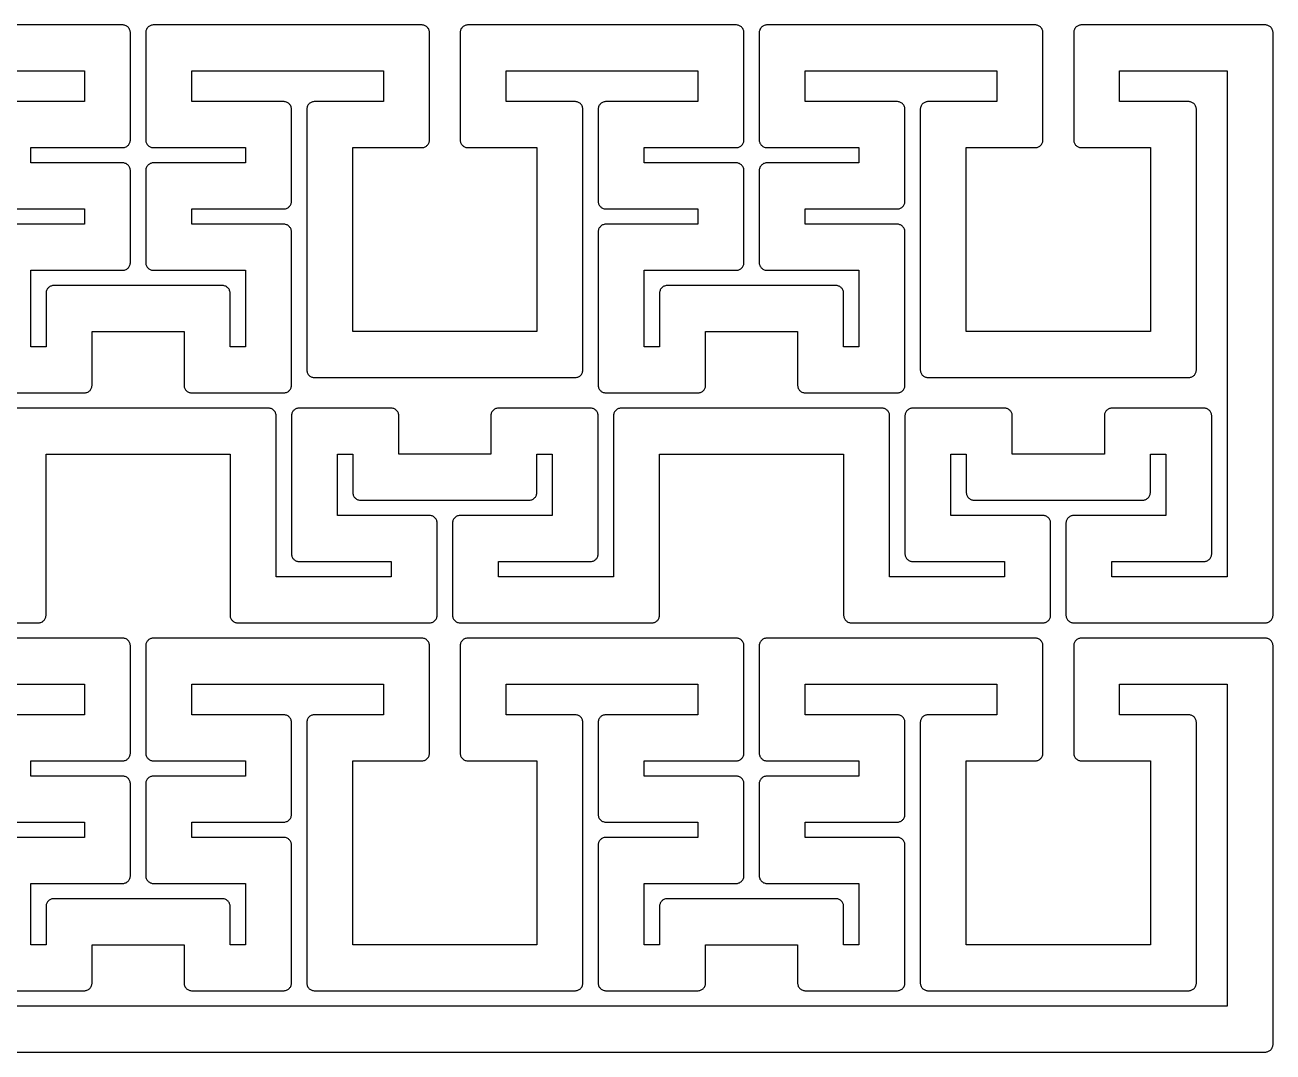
# Model space of a CAD drawing. Extents: x -162 to 163, y -63 to 63.
# Drawn here: x 81.6 to 163, y -63 to 4 of the extents above; entities that cross this region are included whole.
import ezdxf

# ---------------------------------------------------------------- set-up
doc = ezdxf.new("R2010")
doc.units = 0
doc.layers.add('Al', color=7, linetype='CONTINUOUS')

msp = doc.modelspace()

# ---------------------------------------------------------------- linework, layer by layer
at = {"layer": 'Al'}
for points in [[(69.975, -35), (82.524, -35), (82.573, -34.995), (82.621, -34.986), (82.668, -34.971), (82.713, -34.952), (82.757, -34.929), (82.797, -34.902), (82.835, -34.871), (82.87, -34.836), (82.901, -34.798), (82.928, -34.758), (82.951, -34.714), (82.97, -34.669), (82.985, -34.622), (82.994, -34.574), (82.999, -34.525), (82.999, -24), (95, -24), (95, -34.525), (95.005, -34.574), (95.014, -34.622), (95.029, -34.669), (95.048, -34.714), (95.071, -34.758), (95.098, -34.798), (95.129, -34.836), (95.164, -34.871), (95.202, -34.902), (95.242, -34.929), (95.286, -34.952), (95.331, -34.971), (95.378, -34.986), (95.426, -34.995), (95.475, -35), (108.024, -35), (108.073, -34.995), (108.121, -34.986), (108.168, -34.971), (108.213, -34.952), (108.257, -34.929), (108.297, -34.902), (108.335, -34.871), (108.37, -34.836), (108.401, -34.798), (108.428, -34.758), (108.451, -34.714), (108.47, -34.669), (108.485, -34.622), (108.494, -34.574), (108.499, -34.525), (108.499, -28.476), (108.494, -28.427), (108.485, -28.379), (108.47, -28.332), (108.451, -28.287), (108.428, -28.243), (108.401, -28.203), (108.37, -28.165), (108.335, -28.13), (108.297, -28.099), (108.257, -28.072), (108.213, -28.049), (108.168, -28.03), (108.121, -28.015), (108.073, -28.006), (108.024, -28.001), (101.999, -28.001), (101.999, -24), (103, -24), (103, -26.525), (103.005, -26.574), (103.014, -26.622), (103.029, -26.669), (103.048, -26.714), (103.071, -26.758), (103.098, -26.798), (103.129, -26.836), (103.164, -26.871), (103.202, -26.902), (103.242, -26.929), (103.286, -26.952), (103.331, -26.971), (103.378, -26.986), (103.426, -26.995), (103.475, -27), (114.524, -27), (114.573, -26.995), (114.621, -26.986), (114.668, -26.971), (114.713, -26.952), (114.757, -26.929), (114.797, -26.902), (114.835, -26.871), (114.87, -26.836), (114.901, -26.798), (114.928, -26.758), (114.951, -26.714), (114.97, -26.669), (114.985, -26.622), (114.994, -26.574), (114.999, -26.525), (114.999, -24), (116, -24), (116, -28.001), (109.975, -28.001), (109.926, -28.006), (109.878, -28.015), (109.831, -28.03), (109.786, -28.049), (109.742, -28.072), (109.702, -28.099), (109.664, -28.13), (109.629, -28.165), (109.598, -28.203), (109.571, -28.243), (109.548, -28.287), (109.529, -28.332), (109.514, -28.379), (109.505, -28.427), (109.5, -28.476), (109.5, -34.525), (109.505, -34.574), (109.514, -34.622), (109.529, -34.669), (109.548, -34.714), (109.571, -34.758), (109.598, -34.798), (109.629, -34.836), (109.664, -34.871), (109.702, -34.902), (109.742, -34.929), (109.786, -34.952), (109.831, -34.971), (109.878, -34.986), (109.926, -34.995), (109.975, -35), (122.524, -35), (122.573, -34.995), (122.621, -34.986), (122.668, -34.971), (122.713, -34.952), (122.757, -34.929), (122.797, -34.902), (122.835, -34.871), (122.87, -34.836), (122.901, -34.798), (122.928, -34.758), (122.951, -34.714), (122.97, -34.669), (122.985, -34.622), (122.994, -34.574), (122.999, -34.525), (122.999, -24), (135, -24), (135, -34.525), (135.005, -34.574), (135.014, -34.622), (135.029, -34.669), (135.048, -34.714), (135.071, -34.758), (135.098, -34.798), (135.129, -34.836), (135.164, -34.871), (135.202, -34.902), (135.242, -34.929), (135.286, -34.952), (135.331, -34.971), (135.378, -34.986), (135.426, -34.995), (135.475, -35), (148.024, -35), (148.073, -34.995), (148.121, -34.986), (148.168, -34.971), (148.213, -34.952), (148.257, -34.929), (148.297, -34.902), (148.335, -34.871), (148.37, -34.836), (148.401, -34.798), (148.428, -34.758), (148.451, -34.714), (148.47, -34.669), (148.485, -34.622), (148.494, -34.574), (148.499, -34.525), (148.499, -28.476), (148.494, -28.427), (148.485, -28.379), (148.47, -28.332), (148.451, -28.287), (148.428, -28.243), (148.401, -28.203), (148.37, -28.165), (148.335, -28.13), (148.297, -28.099), (148.257, -28.072), (148.213, -28.049), (148.168, -28.03), (148.121, -28.015), (148.073, -28.006), (148.024, -28.001), (141.999, -28.001), (141.999, -24), (143, -24), (143, -26.525), (143.005, -26.574), (143.014, -26.622), (143.029, -26.669), (143.048, -26.714), (143.071, -26.758), (143.098, -26.798), (143.129, -26.836), (143.164, -26.871), (143.202, -26.902), (143.242, -26.929), (143.286, -26.952), (143.331, -26.971), (143.378, -26.986), (143.426, -26.995), (143.475, -27), (154.524, -27), (154.573, -26.995), (154.621, -26.986), (154.668, -26.971), (154.713, -26.952), (154.757, -26.929), (154.797, -26.902), (154.835, -26.871), (154.87, -26.836), (154.901, -26.798), (154.928, -26.758), (154.951, -26.714), (154.97, -26.669), (154.985, -26.622), (154.994, -26.574), (154.999, -26.525), (154.999, -24), (156, -24), (156, -28.001), (149.975, -28.001), (149.926, -28.006), (149.878, -28.015), (149.831, -28.03), (149.786, -28.049), (149.742, -28.072), (149.702, -28.099), (149.664, -28.13), (149.629, -28.165), (149.598, -28.203), (149.571, -28.243), (149.548, -28.287), (149.529, -28.332), (149.514, -28.379), (149.505, -28.427), (149.5, -28.476), (149.5, -34.525), (149.505, -34.574), (149.514, -34.622), (149.529, -34.669), (149.548, -34.714), (149.571, -34.758), (149.598, -34.798), (149.629, -34.836), (149.664, -34.871), (149.702, -34.902), (149.742, -34.929), (149.786, -34.952), (149.831, -34.971), (149.878, -34.986), (149.926, -34.995), (149.975, -35), (162.524, -35), (162.573, -34.995), (162.621, -34.986), (162.668, -34.971), (162.713, -34.952), (162.757, -34.929), (162.797, -34.902), (162.835, -34.871), (162.87, -34.836), (162.901, -34.798), (162.928, -34.758), (162.951, -34.714), (162.97, -34.669), (162.985, -34.622), (162.994, -34.574), (162.999, -34.525), (162.999, 3.524), (162.994, 3.573), (162.985, 3.621), (162.97, 3.668), (162.951, 3.713), (162.928, 3.757), (162.901, 3.797), (162.87, 3.835), (162.835, 3.87), (162.797, 3.901), (162.757, 3.928), (162.713, 3.951), (162.668, 3.97), (162.621, 3.985), (162.573, 3.994), (162.524, 3.999), (150.475, 3.999), (150.426, 3.994), (150.378, 3.985), (150.331, 3.97), (150.286, 3.951), (150.242, 3.928), (150.202, 3.901), (150.164, 3.87), (150.129, 3.835), (150.098, 3.797), (150.071, 3.757), (150.048, 3.713), (150.029, 3.668), (150.014, 3.621), (150.005, 3.573), (150, 3.524), (150, -3.525), (150.005, -3.574), (150.014, -3.622), (150.029, -3.669), (150.048, -3.714), (150.071, -3.758), (150.098, -3.798), (150.129, -3.836), (150.164, -3.871), (150.202, -3.902), (150.242, -3.929), (150.286, -3.952), (150.331, -3.971), (150.378, -3.986), (150.426, -3.995), (150.475, -4), (155, -4), (155, -16.001), (142.999, -16.001), (142.999, -4), (147.524, -4), (147.573, -3.995), (147.621, -3.986), (147.668, -3.971), (147.713, -3.952), (147.757, -3.929), (147.797, -3.902), (147.835, -3.871), (147.87, -3.836), (147.901, -3.798), (147.928, -3.758), (147.951, -3.714), (147.97, -3.669), (147.985, -3.622), (147.994, -3.574), (147.999, -3.525), (147.999, 3.524), (147.994, 3.573), (147.985, 3.621), (147.97, 3.668), (147.951, 3.713), (147.928, 3.757), (147.901, 3.797), (147.87, 3.835), (147.835, 3.87), (147.797, 3.901), (147.757, 3.928), (147.713, 3.951), (147.668, 3.97), (147.621, 3.985), (147.573, 3.994), (147.524, 3.999), (129.975, 3.999), (129.926, 3.994), (129.878, 3.985), (129.831, 3.97), (129.786, 3.951), (129.742, 3.928), (129.702, 3.901), (129.664, 3.87), (129.629, 3.835), (129.598, 3.797), (129.571, 3.757), (129.548, 3.713), (129.529, 3.668), (129.514, 3.621), (129.505, 3.573), (129.5, 3.524), (129.5, -3.525), (129.505, -3.574), (129.514, -3.622), (129.529, -3.669), (129.548, -3.714), (129.571, -3.758), (129.598, -3.798), (129.629, -3.836), (129.664, -3.871), (129.702, -3.902), (129.742, -3.929), (129.786, -3.952), (129.831, -3.971), (129.878, -3.986), (129.926, -3.995), (129.975, -4), (136, -4), (136, -5.001), (129.975, -5.001), (129.926, -5.006), (129.878, -5.015), (129.831, -5.03), (129.786, -5.049), (129.742, -5.072), (129.702, -5.099), (129.664, -5.13), (129.629, -5.165), (129.598, -5.203), (129.571, -5.243), (129.548, -5.287), (129.529, -5.332), (129.514, -5.379), (129.505, -5.427), (129.5, -5.476), (129.5, -11.525), (129.505, -11.574), (129.514, -11.622), (129.529, -11.669), (129.548, -11.714), (129.571, -11.758), (129.598, -11.798), (129.629, -11.836), (129.664, -11.871), (129.702, -11.902), (129.742, -11.929), (129.786, -11.952), (129.831, -11.971), (129.878, -11.986), (129.926, -11.995), (129.975, -12), (136, -12), (136, -17.001), (134.999, -17.001), (134.999, -13.476), (134.994, -13.427), (134.985, -13.379), (134.97, -13.332), (134.951, -13.287), (134.928, -13.243), (134.901, -13.203), (134.87, -13.165), (134.835, -13.13), (134.797, -13.099), (134.757, -13.072), (134.713, -13.049), (134.668, -13.03), (134.621, -13.015), (134.573, -13.006), (134.524, -13.001), (123.475, -13.001), (123.426, -13.006), (123.378, -13.015), (123.331, -13.03), (123.286, -13.049), (123.242, -13.072), (123.202, -13.099), (123.164, -13.13), (123.129, -13.165), (123.098, -13.203), (123.071, -13.243), (123.048, -13.287), (123.029, -13.332), (123.014, -13.379), (123.005, -13.427), (123, -13.476), (123, -17.001), (121.999, -17.001), (121.999, -12), (128.024, -12), (128.073, -11.995), (128.121, -11.986), (128.168, -11.971), (128.213, -11.952), (128.257, -11.929), (128.297, -11.902), (128.335, -11.871), (128.37, -11.836), (128.401, -11.798), (128.428, -11.758), (128.451, -11.714), (128.47, -11.669), (128.485, -11.622), (128.494, -11.574), (128.499, -11.525), (128.499, -5.476), (128.494, -5.427), (128.485, -5.379), (128.47, -5.332), (128.451, -5.287), (128.428, -5.243), (128.401, -5.203), (128.37, -5.165), (128.335, -5.13), (128.297, -5.099), (128.257, -5.072), (128.213, -5.049), (128.168, -5.03), (128.121, -5.015), (128.073, -5.006), (128.024, -5.001), (121.999, -5.001), (121.999, -4), (128.024, -4), (128.073, -3.995), (128.121, -3.986), (128.168, -3.971), (128.213, -3.952), (128.257, -3.929), (128.297, -3.902), (128.335, -3.871), (128.37, -3.836), (128.401, -3.798), (128.428, -3.758), (128.451, -3.714), (128.47, -3.669), (128.485, -3.622), (128.494, -3.574), (128.499, -3.525), (128.499, 3.524), (128.494, 3.573), (128.485, 3.621), (128.47, 3.668), (128.451, 3.713), (128.428, 3.757), (128.401, 3.797), (128.37, 3.835), (128.335, 3.87), (128.297, 3.901), (128.257, 3.928), (128.213, 3.951), (128.168, 3.97), (128.121, 3.985), (128.073, 3.994), (128.024, 3.999), (110.475, 3.999), (110.426, 3.994), (110.378, 3.985), (110.331, 3.97), (110.286, 3.951), (110.242, 3.928), (110.202, 3.901), (110.164, 3.87), (110.129, 3.835), (110.098, 3.797), (110.071, 3.757), (110.048, 3.713), (110.029, 3.668), (110.014, 3.621), (110.005, 3.573), (110, 3.524), (110, -3.525), (110.005, -3.574), (110.014, -3.622), (110.029, -3.669), (110.048, -3.714), (110.071, -3.758), (110.098, -3.798), (110.129, -3.836), (110.164, -3.871), (110.202, -3.902), (110.242, -3.929), (110.286, -3.952), (110.331, -3.971), (110.378, -3.986), (110.426, -3.995), (110.475, -4), (115, -4), (115, -16.001), (102.999, -16.001), (102.999, -4), (107.524, -4), (107.573, -3.995), (107.621, -3.986), (107.668, -3.971), (107.713, -3.952), (107.757, -3.929), (107.797, -3.902), (107.835, -3.871), (107.87, -3.836), (107.901, -3.798), (107.928, -3.758), (107.951, -3.714), (107.97, -3.669), (107.985, -3.622), (107.994, -3.574), (107.999, -3.525), (107.999, 3.524), (107.994, 3.573), (107.985, 3.621), (107.97, 3.668), (107.951, 3.713), (107.928, 3.757), (107.901, 3.797), (107.87, 3.835), (107.835, 3.87), (107.797, 3.901), (107.757, 3.928), (107.713, 3.951), (107.668, 3.97), (107.621, 3.985), (107.573, 3.994), (107.524, 3.999), (89.975, 3.999), (89.926, 3.994), (89.878, 3.985), (89.831, 3.97), (89.786, 3.951), (89.742, 3.928), (89.702, 3.901), (89.664, 3.87), (89.629, 3.835), (89.598, 3.797), (89.571, 3.757), (89.548, 3.713), (89.529, 3.668), (89.514, 3.621), (89.505, 3.573), (89.5, 3.524), (89.5, -3.525), (89.505, -3.574), (89.514, -3.622), (89.529, -3.669), (89.548, -3.714), (89.571, -3.758), (89.598, -3.798), (89.629, -3.836), (89.664, -3.871), (89.702, -3.902), (89.742, -3.929), (89.786, -3.952), (89.831, -3.971), (89.878, -3.986), (89.926, -3.995), (89.975, -4), (96, -4), (96, -5.001), (89.975, -5.001), (89.926, -5.006), (89.878, -5.015), (89.831, -5.03), (89.786, -5.049), (89.742, -5.072), (89.702, -5.099), (89.664, -5.13), (89.629, -5.165), (89.598, -5.203), (89.571, -5.243), (89.548, -5.287), (89.529, -5.332), (89.514, -5.379), (89.505, -5.427), (89.5, -5.476), (89.5, -11.525), (89.505, -11.574), (89.514, -11.622), (89.529, -11.669), (89.548, -11.714), (89.571, -11.758), (89.598, -11.798), (89.629, -11.836), (89.664, -11.871), (89.702, -11.902), (89.742, -11.929), (89.786, -11.952), (89.831, -11.971), (89.878, -11.986), (89.926, -11.995), (89.975, -12), (96, -12), (96, -17.001), (94.999, -17.001), (94.999, -13.476), (94.994, -13.427), (94.985, -13.379), (94.97, -13.332), (94.951, -13.287), (94.928, -13.243), (94.901, -13.203), (94.87, -13.165), (94.835, -13.13), (94.797, -13.099), (94.757, -13.072), (94.713, -13.049), (94.668, -13.03), (94.621, -13.015), (94.573, -13.006), (94.524, -13.001), (83.475, -13.001), (83.426, -13.006), (83.378, -13.015), (83.331, -13.03), (83.286, -13.049), (83.242, -13.072), (83.202, -13.099), (83.164, -13.13), (83.129, -13.165), (83.098, -13.203), (83.071, -13.243), (83.048, -13.287), (83.029, -13.332), (83.014, -13.379), (83.005, -13.427), (83, -13.476), (83, -17.001), (81.999, -17.001), (81.999, -12), (88.024, -12), (88.073, -11.995), (88.121, -11.986), (88.168, -11.971), (88.213, -11.952), (88.257, -11.929), (88.297, -11.902), (88.335, -11.871), (88.37, -11.836), (88.401, -11.798), (88.428, -11.758), (88.451, -11.714), (88.47, -11.669), (88.485, -11.622), (88.494, -11.574), (88.499, -11.525), (88.499, -5.476), (88.494, -5.427), (88.485, -5.379), (88.47, -5.332), (88.451, -5.287), (88.428, -5.243), (88.401, -5.203), (88.37, -5.165), (88.335, -5.13), (88.297, -5.099), (88.257, -5.072), (88.213, -5.049), (88.168, -5.03), (88.121, -5.015), (88.073, -5.006), (88.024, -5.001), (81.999, -5.001), (81.999, -4), (88.024, -4), (88.073, -3.995), (88.121, -3.986), (88.168, -3.971), (88.213, -3.952), (88.257, -3.929), (88.297, -3.902), (88.335, -3.871), (88.37, -3.836), (88.401, -3.798), (88.428, -3.758), (88.451, -3.714), (88.47, -3.669), (88.485, -3.622), (88.494, -3.574), (88.499, -3.525), (88.499, 3.524), (88.494, 3.573), (88.485, 3.621), (88.47, 3.668), (88.451, 3.713), (88.428, 3.757), (88.401, 3.797), (88.37, 3.835), (88.335, 3.87), (88.297, 3.901), (88.257, 3.928), (88.213, 3.951), (88.168, 3.97), (88.121, 3.985), (88.073, 3.994), (88.024, 3.999), (70.475, 3.999)], [(72.999, 1), (85.5, 1), (85.5, -1.001), (79.475, -1.001)], [(79.475, -20), (85.524, -20), (85.573, -19.995), (85.621, -19.986), (85.668, -19.971), (85.713, -19.952), (85.757, -19.929), (85.797, -19.902), (85.835, -19.871), (85.87, -19.836), (85.901, -19.798), (85.928, -19.758), (85.951, -19.714), (85.97, -19.669), (85.985, -19.622), (85.994, -19.574), (85.999, -19.525), (85.999, -16), (92, -16), (92, -19.525), (92.005, -19.574), (92.014, -19.622), (92.029, -19.669), (92.048, -19.714), (92.071, -19.758), (92.098, -19.798), (92.129, -19.836), (92.164, -19.871), (92.202, -19.902), (92.242, -19.929), (92.286, -19.952), (92.331, -19.971), (92.378, -19.986), (92.426, -19.995), (92.475, -20), (98.524, -20), (98.573, -19.995), (98.621, -19.986), (98.668, -19.971), (98.713, -19.952), (98.757, -19.929), (98.797, -19.902), (98.835, -19.871), (98.87, -19.836), (98.901, -19.798), (98.928, -19.758), (98.951, -19.714), (98.97, -19.669), (98.985, -19.622), (98.994, -19.574), (98.999, -19.525), (98.999, -9.476), (98.994, -9.427), (98.985, -9.379), (98.97, -9.332), (98.951, -9.287), (98.928, -9.243), (98.901, -9.203), (98.87, -9.165), (98.835, -9.13), (98.797, -9.099), (98.757, -9.072), (98.713, -9.049), (98.668, -9.03), (98.621, -9.015), (98.573, -9.006), (98.524, -9.001), (92.499, -9.001), (92.499, -8), (98.524, -8), (98.573, -7.995), (98.621, -7.986), (98.668, -7.971), (98.713, -7.952), (98.757, -7.929), (98.797, -7.902), (98.835, -7.871), (98.87, -7.836), (98.901, -7.798), (98.928, -7.758), (98.951, -7.714), (98.97, -7.669), (98.985, -7.622), (98.994, -7.574), (98.999, -7.525), (98.999, -1.476), (98.994, -1.427), (98.985, -1.379), (98.97, -1.332), (98.951, -1.287), (98.928, -1.243), (98.901, -1.203), (98.87, -1.165), (98.835, -1.13), (98.797, -1.099), (98.757, -1.072), (98.713, -1.049), (98.668, -1.03), (98.621, -1.015), (98.573, -1.006), (98.524, -1.001), (92.499, -1.001), (92.499, 1), (105, 1), (105, -1.001), (100.475, -1.001), (100.426, -1.006), (100.378, -1.015), (100.331, -1.03), (100.286, -1.049), (100.242, -1.072), (100.202, -1.099), (100.164, -1.13), (100.129, -1.165), (100.098, -1.203), (100.071, -1.243), (100.048, -1.287), (100.029, -1.332), (100.014, -1.379), (100.005, -1.427), (100, -1.476), (100, -18.525), (100.005, -18.574), (100.014, -18.622), (100.029, -18.669), (100.048, -18.714), (100.071, -18.758), (100.098, -18.798), (100.129, -18.836), (100.164, -18.871), (100.202, -18.902), (100.242, -18.929), (100.286, -18.952), (100.331, -18.971), (100.378, -18.986), (100.426, -18.995), (100.475, -19), (117.524, -19), (117.573, -18.995), (117.621, -18.986), (117.668, -18.971), (117.713, -18.952), (117.757, -18.929), (117.797, -18.902), (117.835, -18.871), (117.87, -18.836), (117.901, -18.798), (117.928, -18.758), (117.951, -18.714), (117.97, -18.669), (117.985, -18.622), (117.994, -18.574), (117.999, -18.525), (117.999, -1.476), (117.994, -1.427), (117.985, -1.379), (117.97, -1.332), (117.951, -1.287), (117.928, -1.243), (117.901, -1.203), (117.87, -1.165), (117.835, -1.13), (117.797, -1.099), (117.757, -1.072), (117.713, -1.049), (117.668, -1.03), (117.621, -1.015), (117.573, -1.006), (117.524, -1.001), (112.999, -1.001), (112.999, 1), (125.5, 1), (125.5, -1.001), (119.475, -1.001), (119.426, -1.006), (119.378, -1.015), (119.331, -1.03), (119.286, -1.049), (119.242, -1.072), (119.202, -1.099), (119.164, -1.13), (119.129, -1.165), (119.098, -1.203), (119.071, -1.243), (119.048, -1.287), (119.029, -1.332), (119.014, -1.379), (119.005, -1.427), (119, -1.476), (119, -7.525), (119.005, -7.574), (119.014, -7.622), (119.029, -7.669), (119.048, -7.714), (119.071, -7.758), (119.098, -7.798), (119.129, -7.836), (119.164, -7.871), (119.202, -7.902), (119.242, -7.929), (119.286, -7.952), (119.331, -7.971), (119.378, -7.986), (119.426, -7.995), (119.475, -8), (125.5, -8), (125.5, -9.001), (119.475, -9.001), (119.426, -9.006), (119.378, -9.015), (119.331, -9.03), (119.286, -9.049), (119.242, -9.072), (119.202, -9.099), (119.164, -9.13), (119.129, -9.165), (119.098, -9.203), (119.071, -9.243), (119.048, -9.287), (119.029, -9.332), (119.014, -9.379), (119.005, -9.427), (119, -9.476), (119, -19.525), (119.005, -19.574), (119.014, -19.622), (119.029, -19.669), (119.048, -19.714), (119.071, -19.758), (119.098, -19.798), (119.129, -19.836), (119.164, -19.871), (119.202, -19.902), (119.242, -19.929), (119.286, -19.952), (119.331, -19.971), (119.378, -19.986), (119.426, -19.995), (119.475, -20), (125.524, -20), (125.573, -19.995), (125.621, -19.986), (125.668, -19.971), (125.713, -19.952), (125.757, -19.929), (125.797, -19.902), (125.835, -19.871), (125.87, -19.836), (125.901, -19.798), (125.928, -19.758), (125.951, -19.714), (125.97, -19.669), (125.985, -19.622), (125.994, -19.574), (125.999, -19.525), (125.999, -16), (132, -16), (132, -19.525), (132.005, -19.574), (132.014, -19.622), (132.029, -19.669), (132.048, -19.714), (132.071, -19.758), (132.098, -19.798), (132.129, -19.836), (132.164, -19.871), (132.202, -19.902), (132.242, -19.929), (132.286, -19.952), (132.331, -19.971), (132.378, -19.986), (132.426, -19.995), (132.475, -20), (138.524, -20), (138.573, -19.995), (138.621, -19.986), (138.668, -19.971), (138.713, -19.952), (138.757, -19.929), (138.797, -19.902), (138.835, -19.871), (138.87, -19.836), (138.901, -19.798), (138.928, -19.758), (138.951, -19.714), (138.97, -19.669), (138.985, -19.622), (138.994, -19.574), (138.999, -19.525), (138.999, -9.476), (138.994, -9.427), (138.985, -9.379), (138.97, -9.332), (138.951, -9.287), (138.928, -9.243), (138.901, -9.203), (138.87, -9.165), (138.835, -9.13), (138.797, -9.099), (138.757, -9.072), (138.713, -9.049), (138.668, -9.03), (138.621, -9.015), (138.573, -9.006), (138.524, -9.001), (132.499, -9.001), (132.499, -8), (138.524, -8), (138.573, -7.995), (138.621, -7.986), (138.668, -7.971), (138.713, -7.952), (138.757, -7.929), (138.797, -7.902), (138.835, -7.871), (138.87, -7.836), (138.901, -7.798), (138.928, -7.758), (138.951, -7.714), (138.97, -7.669), (138.985, -7.622), (138.994, -7.574), (138.999, -7.525), (138.999, -1.476), (138.994, -1.427), (138.985, -1.379), (138.97, -1.332), (138.951, -1.287), (138.928, -1.243), (138.901, -1.203), (138.87, -1.165), (138.835, -1.13), (138.797, -1.099), (138.757, -1.072), (138.713, -1.049), (138.668, -1.03), (138.621, -1.015), (138.573, -1.006), (138.524, -1.001), (132.499, -1.001), (132.499, 1), (145, 1), (145, -1.001), (140.475, -1.001), (140.426, -1.006), (140.378, -1.015), (140.331, -1.03), (140.286, -1.049), (140.242, -1.072), (140.202, -1.099), (140.164, -1.13), (140.129, -1.165), (140.098, -1.203), (140.071, -1.243), (140.048, -1.287), (140.029, -1.332), (140.014, -1.379), (140.005, -1.427), (140, -1.476), (140, -18.525), (140.005, -18.574), (140.014, -18.622), (140.029, -18.669), (140.048, -18.714), (140.071, -18.758), (140.098, -18.798), (140.129, -18.836), (140.164, -18.871), (140.202, -18.902), (140.242, -18.929), (140.286, -18.952), (140.331, -18.971), (140.378, -18.986), (140.426, -18.995), (140.475, -19), (157.524, -19), (157.573, -18.995), (157.621, -18.986), (157.668, -18.971), (157.713, -18.952), (157.757, -18.929), (157.797, -18.902), (157.835, -18.871), (157.87, -18.836), (157.901, -18.798), (157.928, -18.758), (157.951, -18.714), (157.97, -18.669), (157.985, -18.622), (157.994, -18.574), (157.999, -18.525), (157.999, -1.476), (157.994, -1.427), (157.985, -1.379), (157.97, -1.332), (157.951, -1.287), (157.928, -1.243), (157.901, -1.203), (157.87, -1.165), (157.835, -1.13), (157.797, -1.099), (157.757, -1.072), (157.713, -1.049), (157.668, -1.03), (157.621, -1.015), (157.573, -1.006), (157.524, -1.001), (152.999, -1.001), (152.999, 1), (160, 1), (160, -32.001), (152.499, -32.001), (152.499, -31), (158.524, -31), (158.573, -30.995), (158.621, -30.986), (158.668, -30.971), (158.713, -30.952), (158.757, -30.929), (158.797, -30.902), (158.835, -30.871), (158.87, -30.836), (158.901, -30.798), (158.928, -30.758), (158.951, -30.714), (158.97, -30.669), (158.985, -30.622), (158.994, -30.574), (158.999, -30.525), (158.999, -21.476), (158.994, -21.427), (158.985, -21.379), (158.97, -21.332), (158.951, -21.287), (158.928, -21.243), (158.901, -21.203), (158.87, -21.165), (158.835, -21.13), (158.797, -21.099), (158.757, -21.072), (158.713, -21.049), (158.668, -21.03), (158.621, -21.015), (158.573, -21.006), (158.524, -21.001), (152.475, -21.001), (152.426, -21.006), (152.378, -21.015), (152.331, -21.03), (152.286, -21.049), (152.242, -21.072), (152.202, -21.099), (152.164, -21.13), (152.129, -21.165), (152.098, -21.203), (152.071, -21.243), (152.048, -21.287), (152.029, -21.332), (152.014, -21.379), (152.005, -21.427), (152, -21.476), (152, -24.001), (145.999, -24.001), (145.999, -21.476), (145.994, -21.427), (145.985, -21.379), (145.97, -21.332), (145.951, -21.287), (145.928, -21.243), (145.901, -21.203), (145.87, -21.165), (145.835, -21.13), (145.797, -21.099), (145.757, -21.072), (145.713, -21.049), (145.668, -21.03), (145.621, -21.015), (145.573, -21.006), (145.524, -21.001), (139.475, -21.001), (139.426, -21.006), (139.378, -21.015), (139.331, -21.03), (139.286, -21.049), (139.242, -21.072), (139.202, -21.099), (139.164, -21.13), (139.129, -21.165), (139.098, -21.203), (139.071, -21.243), (139.048, -21.287), (139.029, -21.332), (139.014, -21.379), (139.005, -21.427), (139, -21.476), (139, -30.525), (139.005, -30.574), (139.014, -30.622), (139.029, -30.669), (139.048, -30.714), (139.071, -30.758), (139.098, -30.798), (139.129, -30.836), (139.164, -30.871), (139.202, -30.902), (139.242, -30.929), (139.286, -30.952), (139.331, -30.971), (139.378, -30.986), (139.426, -30.995), (139.475, -31), (145.5, -31), (145.5, -32.001), (137.999, -32.001), (137.999, -21.476), (137.994, -21.427), (137.985, -21.379), (137.97, -21.332), (137.951, -21.287), (137.928, -21.243), (137.901, -21.203), (137.87, -21.165), (137.835, -21.13), (137.797, -21.099), (137.757, -21.072), (137.713, -21.049), (137.668, -21.03), (137.621, -21.015), (137.573, -21.006), (137.524, -21.001), (120.475, -21.001), (120.426, -21.006), (120.378, -21.015), (120.331, -21.03), (120.286, -21.049), (120.242, -21.072), (120.202, -21.099), (120.164, -21.13), (120.129, -21.165), (120.098, -21.203), (120.071, -21.243), (120.048, -21.287), (120.029, -21.332), (120.014, -21.379), (120.005, -21.427), (120, -21.476), (120, -32.001), (112.499, -32.001), (112.499, -31), (118.524, -31), (118.573, -30.995), (118.621, -30.986), (118.668, -30.971), (118.713, -30.952), (118.757, -30.929), (118.797, -30.902), (118.835, -30.871), (118.87, -30.836), (118.901, -30.798), (118.928, -30.758), (118.951, -30.714), (118.97, -30.669), (118.985, -30.622), (118.994, -30.574), (118.999, -30.525), (118.999, -21.476), (118.994, -21.427), (118.985, -21.379), (118.97, -21.332), (118.951, -21.287), (118.928, -21.243), (118.901, -21.203), (118.87, -21.165), (118.835, -21.13), (118.797, -21.099), (118.757, -21.072), (118.713, -21.049), (118.668, -21.03), (118.621, -21.015), (118.573, -21.006), (118.524, -21.001), (112.475, -21.001), (112.426, -21.006), (112.378, -21.015), (112.331, -21.03), (112.286, -21.049), (112.242, -21.072), (112.202, -21.099), (112.164, -21.13), (112.129, -21.165), (112.098, -21.203), (112.071, -21.243), (112.048, -21.287), (112.029, -21.332), (112.014, -21.379), (112.005, -21.427), (112, -21.476), (112, -24.001), (105.999, -24.001), (105.999, -21.476), (105.994, -21.427), (105.985, -21.379), (105.97, -21.332), (105.951, -21.287), (105.928, -21.243), (105.901, -21.203), (105.87, -21.165), (105.835, -21.13), (105.797, -21.099), (105.757, -21.072), (105.713, -21.049), (105.668, -21.03), (105.621, -21.015), (105.573, -21.006), (105.524, -21.001), (99.475, -21.001), (99.426, -21.006), (99.378, -21.015), (99.331, -21.03), (99.286, -21.049), (99.242, -21.072), (99.202, -21.099), (99.164, -21.13), (99.129, -21.165), (99.098, -21.203), (99.071, -21.243), (99.048, -21.287), (99.029, -21.332), (99.014, -21.379), (99.005, -21.427), (99, -21.476), (99, -30.525), (99.005, -30.574), (99.014, -30.622), (99.029, -30.669), (99.048, -30.714), (99.071, -30.758), (99.098, -30.798), (99.129, -30.836), (99.164, -30.871), (99.202, -30.902), (99.242, -30.929), (99.286, -30.952), (99.331, -30.971), (99.378, -30.986), (99.426, -30.995), (99.475, -31), (105.5, -31), (105.5, -32.001), (97.999, -32.001), (97.999, -21.476), (97.994, -21.427), (97.985, -21.379), (97.97, -21.332), (97.951, -21.287), (97.928, -21.243), (97.901, -21.203), (97.87, -21.165), (97.835, -21.13), (97.797, -21.099), (97.757, -21.072), (97.713, -21.049), (97.668, -21.03), (97.621, -21.015), (97.573, -21.006), (97.524, -21.001), (80.475, -21.001)], [(79.475, -8), (85.5, -8), (85.5, -9.001), (79.475, -9.001)], [(-162.5, -63), (162.524, -63), (162.573, -62.995), (162.621, -62.986), (162.668, -62.971), (162.713, -62.952), (162.757, -62.929), (162.797, -62.902), (162.835, -62.871), (162.87, -62.836), (162.901, -62.798), (162.928, -62.758), (162.951, -62.714), (162.97, -62.669), (162.985, -62.622), (162.994, -62.574), (162.999, -62.525), (162.999, -36.476), (162.994, -36.427), (162.985, -36.379), (162.97, -36.332), (162.951, -36.287), (162.928, -36.243), (162.901, -36.203), (162.87, -36.165), (162.835, -36.13), (162.797, -36.099), (162.757, -36.072), (162.713, -36.049), (162.668, -36.03), (162.621, -36.015), (162.573, -36.006), (162.524, -36.001), (150.475, -36.001), (150.426, -36.006), (150.378, -36.015), (150.331, -36.03), (150.286, -36.049), (150.242, -36.072), (150.202, -36.099), (150.164, -36.13), (150.129, -36.165), (150.098, -36.203), (150.071, -36.243), (150.048, -36.287), (150.029, -36.332), (150.014, -36.379), (150.005, -36.427), (150, -36.476), (150, -43.525), (150.005, -43.574), (150.014, -43.622), (150.029, -43.669), (150.048, -43.714), (150.071, -43.758), (150.098, -43.798), (150.129, -43.836), (150.164, -43.871), (150.202, -43.902), (150.242, -43.929), (150.286, -43.952), (150.331, -43.971), (150.378, -43.986), (150.426, -43.995), (150.475, -44), (155, -44), (155, -56.001), (142.999, -56.001), (142.999, -44), (147.524, -44), (147.573, -43.995), (147.621, -43.986), (147.668, -43.971), (147.713, -43.952), (147.757, -43.929), (147.797, -43.902), (147.835, -43.871), (147.87, -43.836), (147.901, -43.798), (147.928, -43.758), (147.951, -43.714), (147.97, -43.669), (147.985, -43.622), (147.994, -43.574), (147.999, -43.525), (147.999, -36.476), (147.994, -36.427), (147.985, -36.379), (147.97, -36.332), (147.951, -36.287), (147.928, -36.243), (147.901, -36.203), (147.87, -36.165), (147.835, -36.13), (147.797, -36.099), (147.757, -36.072), (147.713, -36.049), (147.668, -36.03), (147.621, -36.015), (147.573, -36.006), (147.524, -36.001), (129.975, -36.001), (129.926, -36.006), (129.878, -36.015), (129.831, -36.03), (129.786, -36.049), (129.742, -36.072), (129.702, -36.099), (129.664, -36.13), (129.629, -36.165), (129.598, -36.203), (129.571, -36.243), (129.548, -36.287), (129.529, -36.332), (129.514, -36.379), (129.505, -36.427), (129.5, -36.476), (129.5, -43.525), (129.505, -43.574), (129.514, -43.622), (129.529, -43.669), (129.548, -43.714), (129.571, -43.758), (129.598, -43.798), (129.629, -43.836), (129.664, -43.871), (129.702, -43.902), (129.742, -43.929), (129.786, -43.952), (129.831, -43.971), (129.878, -43.986), (129.926, -43.995), (129.975, -44), (136, -44), (136, -45.001), (129.975, -45.001), (129.926, -45.006), (129.878, -45.015), (129.831, -45.03), (129.786, -45.049), (129.742, -45.072), (129.702, -45.099), (129.664, -45.13), (129.629, -45.165), (129.598, -45.203), (129.571, -45.243), (129.548, -45.287), (129.529, -45.332), (129.514, -45.379), (129.505, -45.427), (129.5, -45.476), (129.5, -51.525), (129.505, -51.574), (129.514, -51.622), (129.529, -51.669), (129.548, -51.714), (129.571, -51.758), (129.598, -51.798), (129.629, -51.836), (129.664, -51.871), (129.702, -51.902), (129.742, -51.929), (129.786, -51.952), (129.831, -51.971), (129.878, -51.986), (129.926, -51.995), (129.975, -52), (136, -52), (136, -56.001), (134.999, -56.001), (134.999, -53.476), (134.994, -53.427), (134.985, -53.379), (134.97, -53.332), (134.951, -53.287), (134.928, -53.243), (134.901, -53.203), (134.87, -53.165), (134.835, -53.13), (134.797, -53.099), (134.757, -53.072), (134.713, -53.049), (134.668, -53.03), (134.621, -53.015), (134.573, -53.006), (134.524, -53.001), (123.475, -53.001), (123.426, -53.006), (123.378, -53.015), (123.331, -53.03), (123.286, -53.049), (123.242, -53.072), (123.202, -53.099), (123.164, -53.13), (123.129, -53.165), (123.098, -53.203), (123.071, -53.243), (123.048, -53.287), (123.029, -53.332), (123.014, -53.379), (123.005, -53.427), (123, -53.476), (123, -56.001), (121.999, -56.001), (121.999, -52), (128.024, -52), (128.073, -51.995), (128.121, -51.986), (128.168, -51.971), (128.213, -51.952), (128.257, -51.929), (128.297, -51.902), (128.335, -51.871), (128.37, -51.836), (128.401, -51.798), (128.428, -51.758), (128.451, -51.714), (128.47, -51.669), (128.485, -51.622), (128.494, -51.574), (128.499, -51.525), (128.499, -45.476), (128.494, -45.427), (128.485, -45.379), (128.47, -45.332), (128.451, -45.287), (128.428, -45.243), (128.401, -45.203), (128.37, -45.165), (128.335, -45.13), (128.297, -45.099), (128.257, -45.072), (128.213, -45.049), (128.168, -45.03), (128.121, -45.015), (128.073, -45.006), (128.024, -45.001), (121.999, -45.001), (121.999, -44), (128.024, -44), (128.073, -43.995), (128.121, -43.986), (128.168, -43.971), (128.213, -43.952), (128.257, -43.929), (128.297, -43.902), (128.335, -43.871), (128.37, -43.836), (128.401, -43.798), (128.428, -43.758), (128.451, -43.714), (128.47, -43.669), (128.485, -43.622), (128.494, -43.574), (128.499, -43.525), (128.499, -36.476), (128.494, -36.427), (128.485, -36.379), (128.47, -36.332), (128.451, -36.287), (128.428, -36.243), (128.401, -36.203), (128.37, -36.165), (128.335, -36.13), (128.297, -36.099), (128.257, -36.072), (128.213, -36.049), (128.168, -36.03), (128.121, -36.015), (128.073, -36.006), (128.024, -36.001), (110.475, -36.001), (110.426, -36.006), (110.378, -36.015), (110.331, -36.03), (110.286, -36.049), (110.242, -36.072), (110.202, -36.099), (110.164, -36.13), (110.129, -36.165), (110.098, -36.203), (110.071, -36.243), (110.048, -36.287), (110.029, -36.332), (110.014, -36.379), (110.005, -36.427), (110, -36.476), (110, -43.525), (110.005, -43.574), (110.014, -43.622), (110.029, -43.669), (110.048, -43.714), (110.071, -43.758), (110.098, -43.798), (110.129, -43.836), (110.164, -43.871), (110.202, -43.902), (110.242, -43.929), (110.286, -43.952), (110.331, -43.971), (110.378, -43.986), (110.426, -43.995), (110.475, -44), (115, -44), (115, -56.001), (102.999, -56.001), (102.999, -44), (107.524, -44), (107.573, -43.995), (107.621, -43.986), (107.668, -43.971), (107.713, -43.952), (107.757, -43.929), (107.797, -43.902), (107.835, -43.871), (107.87, -43.836), (107.901, -43.798), (107.928, -43.758), (107.951, -43.714), (107.97, -43.669), (107.985, -43.622), (107.994, -43.574), (107.999, -43.525), (107.999, -36.476), (107.994, -36.427), (107.985, -36.379), (107.97, -36.332), (107.951, -36.287), (107.928, -36.243), (107.901, -36.203), (107.87, -36.165), (107.835, -36.13), (107.797, -36.099), (107.757, -36.072), (107.713, -36.049), (107.668, -36.03), (107.621, -36.015), (107.573, -36.006), (107.524, -36.001), (89.975, -36.001), (89.926, -36.006), (89.878, -36.015), (89.831, -36.03), (89.786, -36.049), (89.742, -36.072), (89.702, -36.099), (89.664, -36.13), (89.629, -36.165), (89.598, -36.203), (89.571, -36.243), (89.548, -36.287), (89.529, -36.332), (89.514, -36.379), (89.505, -36.427), (89.5, -36.476), (89.5, -43.525), (89.505, -43.574), (89.514, -43.622), (89.529, -43.669), (89.548, -43.714), (89.571, -43.758), (89.598, -43.798), (89.629, -43.836), (89.664, -43.871), (89.702, -43.902), (89.742, -43.929), (89.786, -43.952), (89.831, -43.971), (89.878, -43.986), (89.926, -43.995), (89.975, -44), (96, -44), (96, -45.001), (89.975, -45.001), (89.926, -45.006), (89.878, -45.015), (89.831, -45.03), (89.786, -45.049), (89.742, -45.072), (89.702, -45.099), (89.664, -45.13), (89.629, -45.165), (89.598, -45.203), (89.571, -45.243), (89.548, -45.287), (89.529, -45.332), (89.514, -45.379), (89.505, -45.427), (89.5, -45.476), (89.5, -51.525), (89.505, -51.574), (89.514, -51.622), (89.529, -51.669), (89.548, -51.714), (89.571, -51.758), (89.598, -51.798), (89.629, -51.836), (89.664, -51.871), (89.702, -51.902), (89.742, -51.929), (89.786, -51.952), (89.831, -51.971), (89.878, -51.986), (89.926, -51.995), (89.975, -52), (96, -52), (96, -56.001), (94.999, -56.001), (94.999, -53.476), (94.994, -53.427), (94.985, -53.379), (94.97, -53.332), (94.951, -53.287), (94.928, -53.243), (94.901, -53.203), (94.87, -53.165), (94.835, -53.13), (94.797, -53.099), (94.757, -53.072), (94.713, -53.049), (94.668, -53.03), (94.621, -53.015), (94.573, -53.006), (94.524, -53.001), (83.475, -53.001), (83.426, -53.006), (83.378, -53.015), (83.331, -53.03), (83.286, -53.049), (83.242, -53.072), (83.202, -53.099), (83.164, -53.13), (83.129, -53.165), (83.098, -53.203), (83.071, -53.243), (83.048, -53.287), (83.029, -53.332), (83.014, -53.379), (83.005, -53.427), (83, -53.476), (83, -56.001), (81.999, -56.001), (81.999, -52), (88.024, -52), (88.073, -51.995), (88.121, -51.986), (88.168, -51.971), (88.213, -51.952), (88.257, -51.929), (88.297, -51.902), (88.335, -51.871), (88.37, -51.836), (88.401, -51.798), (88.428, -51.758), (88.451, -51.714), (88.47, -51.669), (88.485, -51.622), (88.494, -51.574), (88.499, -51.525), (88.499, -45.476), (88.494, -45.427), (88.485, -45.379), (88.47, -45.332), (88.451, -45.287), (88.428, -45.243), (88.401, -45.203), (88.37, -45.165), (88.335, -45.13), (88.297, -45.099), (88.257, -45.072), (88.213, -45.049), (88.168, -45.03), (88.121, -45.015), (88.073, -45.006), (88.024, -45.001), (81.999, -45.001), (81.999, -44), (88.024, -44), (88.073, -43.995), (88.121, -43.986), (88.168, -43.971), (88.213, -43.952), (88.257, -43.929), (88.297, -43.902), (88.335, -43.871), (88.37, -43.836), (88.401, -43.798), (88.428, -43.758), (88.451, -43.714), (88.47, -43.669), (88.485, -43.622), (88.494, -43.574), (88.499, -43.525), (88.499, -36.476), (88.494, -36.427), (88.485, -36.379), (88.47, -36.332), (88.451, -36.287), (88.428, -36.243), (88.401, -36.203), (88.37, -36.165), (88.335, -36.13), (88.297, -36.099), (88.257, -36.072), (88.213, -36.049), (88.168, -36.03), (88.121, -36.015), (88.073, -36.006), (88.024, -36.001), (70.475, -36.001)], [(79.475, -59), (85.524, -59), (85.573, -58.995), (85.621, -58.986), (85.668, -58.971), (85.713, -58.952), (85.757, -58.929), (85.797, -58.902), (85.835, -58.871), (85.87, -58.836), (85.901, -58.798), (85.928, -58.758), (85.951, -58.714), (85.97, -58.669), (85.985, -58.622), (85.994, -58.574), (85.999, -58.525), (85.999, -56), (92, -56), (92, -58.525), (92.005, -58.574), (92.014, -58.622), (92.029, -58.669), (92.048, -58.714), (92.071, -58.758), (92.098, -58.798), (92.129, -58.836), (92.164, -58.871), (92.202, -58.902), (92.242, -58.929), (92.286, -58.952), (92.331, -58.971), (92.378, -58.986), (92.426, -58.995), (92.475, -59), (98.524, -59), (98.573, -58.995), (98.621, -58.986), (98.668, -58.971), (98.713, -58.952), (98.757, -58.929), (98.797, -58.902), (98.835, -58.871), (98.87, -58.836), (98.901, -58.798), (98.928, -58.758), (98.951, -58.714), (98.97, -58.669), (98.985, -58.622), (98.994, -58.574), (98.999, -58.525), (98.999, -49.476), (98.994, -49.427), (98.985, -49.379), (98.97, -49.332), (98.951, -49.287), (98.928, -49.243), (98.901, -49.203), (98.87, -49.165), (98.835, -49.13), (98.797, -49.099), (98.757, -49.072), (98.713, -49.049), (98.668, -49.03), (98.621, -49.015), (98.573, -49.006), (98.524, -49.001), (92.499, -49.001), (92.499, -48), (98.524, -48), (98.573, -47.995), (98.621, -47.986), (98.668, -47.971), (98.713, -47.952), (98.757, -47.929), (98.797, -47.902), (98.835, -47.871), (98.87, -47.836), (98.901, -47.798), (98.928, -47.758), (98.951, -47.714), (98.97, -47.669), (98.985, -47.622), (98.994, -47.574), (98.999, -47.525), (98.999, -41.476), (98.994, -41.427), (98.985, -41.379), (98.97, -41.332), (98.951, -41.287), (98.928, -41.243), (98.901, -41.203), (98.87, -41.165), (98.835, -41.13), (98.797, -41.099), (98.757, -41.072), (98.713, -41.049), (98.668, -41.03), (98.621, -41.015), (98.573, -41.006), (98.524, -41.001), (92.499, -41.001), (92.499, -39), (105, -39), (105, -41.001), (100.475, -41.001), (100.426, -41.006), (100.378, -41.015), (100.331, -41.03), (100.286, -41.049), (100.242, -41.072), (100.202, -41.099), (100.164, -41.13), (100.129, -41.165), (100.098, -41.203), (100.071, -41.243), (100.048, -41.287), (100.029, -41.332), (100.014, -41.379), (100.005, -41.427), (100, -41.476), (100, -58.525), (100.005, -58.574), (100.014, -58.622), (100.029, -58.669), (100.048, -58.714), (100.071, -58.758), (100.098, -58.798), (100.129, -58.836), (100.164, -58.871), (100.202, -58.902), (100.242, -58.929), (100.286, -58.952), (100.331, -58.971), (100.378, -58.986), (100.426, -58.995), (100.475, -59), (117.524, -59), (117.573, -58.995), (117.621, -58.986), (117.668, -58.971), (117.713, -58.952), (117.757, -58.929), (117.797, -58.902), (117.835, -58.871), (117.87, -58.836), (117.901, -58.798), (117.928, -58.758), (117.951, -58.714), (117.97, -58.669), (117.985, -58.622), (117.994, -58.574), (117.999, -58.525), (117.999, -41.476), (117.994, -41.427), (117.985, -41.379), (117.97, -41.332), (117.951, -41.287), (117.928, -41.243), (117.901, -41.203), (117.87, -41.165), (117.835, -41.13), (117.797, -41.099), (117.757, -41.072), (117.713, -41.049), (117.668, -41.03), (117.621, -41.015), (117.573, -41.006), (117.524, -41.001), (112.999, -41.001), (112.999, -39), (125.5, -39), (125.5, -41.001), (119.475, -41.001), (119.426, -41.006), (119.378, -41.015), (119.331, -41.03), (119.286, -41.049), (119.242, -41.072), (119.202, -41.099), (119.164, -41.13), (119.129, -41.165), (119.098, -41.203), (119.071, -41.243), (119.048, -41.287), (119.029, -41.332), (119.014, -41.379), (119.005, -41.427), (119, -41.476), (119, -47.525), (119.005, -47.574), (119.014, -47.622), (119.029, -47.669), (119.048, -47.714), (119.071, -47.758), (119.098, -47.798), (119.129, -47.836), (119.164, -47.871), (119.202, -47.902), (119.242, -47.929), (119.286, -47.952), (119.331, -47.971), (119.378, -47.986), (119.426, -47.995), (119.475, -48), (125.5, -48), (125.5, -49.001), (119.475, -49.001), (119.426, -49.006), (119.378, -49.015), (119.331, -49.03), (119.286, -49.049), (119.242, -49.072), (119.202, -49.099), (119.164, -49.13), (119.129, -49.165), (119.098, -49.203), (119.071, -49.243), (119.048, -49.287), (119.029, -49.332), (119.014, -49.379), (119.005, -49.427), (119, -49.476), (119, -58.525), (119.005, -58.574), (119.014, -58.622), (119.029, -58.669), (119.048, -58.714), (119.071, -58.758), (119.098, -58.798), (119.129, -58.836), (119.164, -58.871), (119.202, -58.902), (119.242, -58.929), (119.286, -58.952), (119.331, -58.971), (119.378, -58.986), (119.426, -58.995), (119.475, -59), (125.524, -59), (125.573, -58.995), (125.621, -58.986), (125.668, -58.971), (125.713, -58.952), (125.757, -58.929), (125.797, -58.902), (125.835, -58.871), (125.87, -58.836), (125.901, -58.798), (125.928, -58.758), (125.951, -58.714), (125.97, -58.669), (125.985, -58.622), (125.994, -58.574), (125.999, -58.525), (125.999, -56), (132, -56), (132, -58.525), (132.005, -58.574), (132.014, -58.622), (132.029, -58.669), (132.048, -58.714), (132.071, -58.758), (132.098, -58.798), (132.129, -58.836), (132.164, -58.871), (132.202, -58.902), (132.242, -58.929), (132.286, -58.952), (132.331, -58.971), (132.378, -58.986), (132.426, -58.995), (132.475, -59), (138.524, -59), (138.573, -58.995), (138.621, -58.986), (138.668, -58.971), (138.713, -58.952), (138.757, -58.929), (138.797, -58.902), (138.835, -58.871), (138.87, -58.836), (138.901, -58.798), (138.928, -58.758), (138.951, -58.714), (138.97, -58.669), (138.985, -58.622), (138.994, -58.574), (138.999, -58.525), (138.999, -49.476), (138.994, -49.427), (138.985, -49.379), (138.97, -49.332), (138.951, -49.287), (138.928, -49.243), (138.901, -49.203), (138.87, -49.165), (138.835, -49.13), (138.797, -49.099), (138.757, -49.072), (138.713, -49.049), (138.668, -49.03), (138.621, -49.015), (138.573, -49.006), (138.524, -49.001), (132.499, -49.001), (132.499, -48), (138.524, -48), (138.573, -47.995), (138.621, -47.986), (138.668, -47.971), (138.713, -47.952), (138.757, -47.929), (138.797, -47.902), (138.835, -47.871), (138.87, -47.836), (138.901, -47.798), (138.928, -47.758), (138.951, -47.714), (138.97, -47.669), (138.985, -47.622), (138.994, -47.574), (138.999, -47.525), (138.999, -41.476), (138.994, -41.427), (138.985, -41.379), (138.97, -41.332), (138.951, -41.287), (138.928, -41.243), (138.901, -41.203), (138.87, -41.165), (138.835, -41.13), (138.797, -41.099), (138.757, -41.072), (138.713, -41.049), (138.668, -41.03), (138.621, -41.015), (138.573, -41.006), (138.524, -41.001), (132.499, -41.001), (132.499, -39), (145, -39), (145, -41.001), (140.475, -41.001), (140.426, -41.006), (140.378, -41.015), (140.331, -41.03), (140.286, -41.049), (140.242, -41.072), (140.202, -41.099), (140.164, -41.13), (140.129, -41.165), (140.098, -41.203), (140.071, -41.243), (140.048, -41.287), (140.029, -41.332), (140.014, -41.379), (140.005, -41.427), (140, -41.476), (140, -58.525), (140.005, -58.574), (140.014, -58.622), (140.029, -58.669), (140.048, -58.714), (140.071, -58.758), (140.098, -58.798), (140.129, -58.836), (140.164, -58.871), (140.202, -58.902), (140.242, -58.929), (140.286, -58.952), (140.331, -58.971), (140.378, -58.986), (140.426, -58.995), (140.475, -59), (157.524, -59), (157.573, -58.995), (157.621, -58.986), (157.668, -58.971), (157.713, -58.952), (157.757, -58.929), (157.797, -58.902), (157.835, -58.871), (157.87, -58.836), (157.901, -58.798), (157.928, -58.758), (157.951, -58.714), (157.97, -58.669), (157.985, -58.622), (157.994, -58.574), (157.999, -58.525), (157.999, -41.476), (157.994, -41.427), (157.985, -41.379), (157.97, -41.332), (157.951, -41.287), (157.928, -41.243), (157.901, -41.203), (157.87, -41.165), (157.835, -41.13), (157.797, -41.099), (157.757, -41.072), (157.713, -41.049), (157.668, -41.03), (157.621, -41.015), (157.573, -41.006), (157.524, -41.001), (152.999, -41.001), (152.999, -39), (160, -39), (160, -60.001), (-159.525, -60.001)], [(72.999, -39), (85.5, -39), (85.5, -41.001), (79.475, -41.001)], [(79.475, -48), (85.5, -48), (85.5, -49.001), (79.475, -49.001)]]:
    msp.add_lwpolyline(points, dxfattribs=at)

doc.saveas('drawing.dxf')
